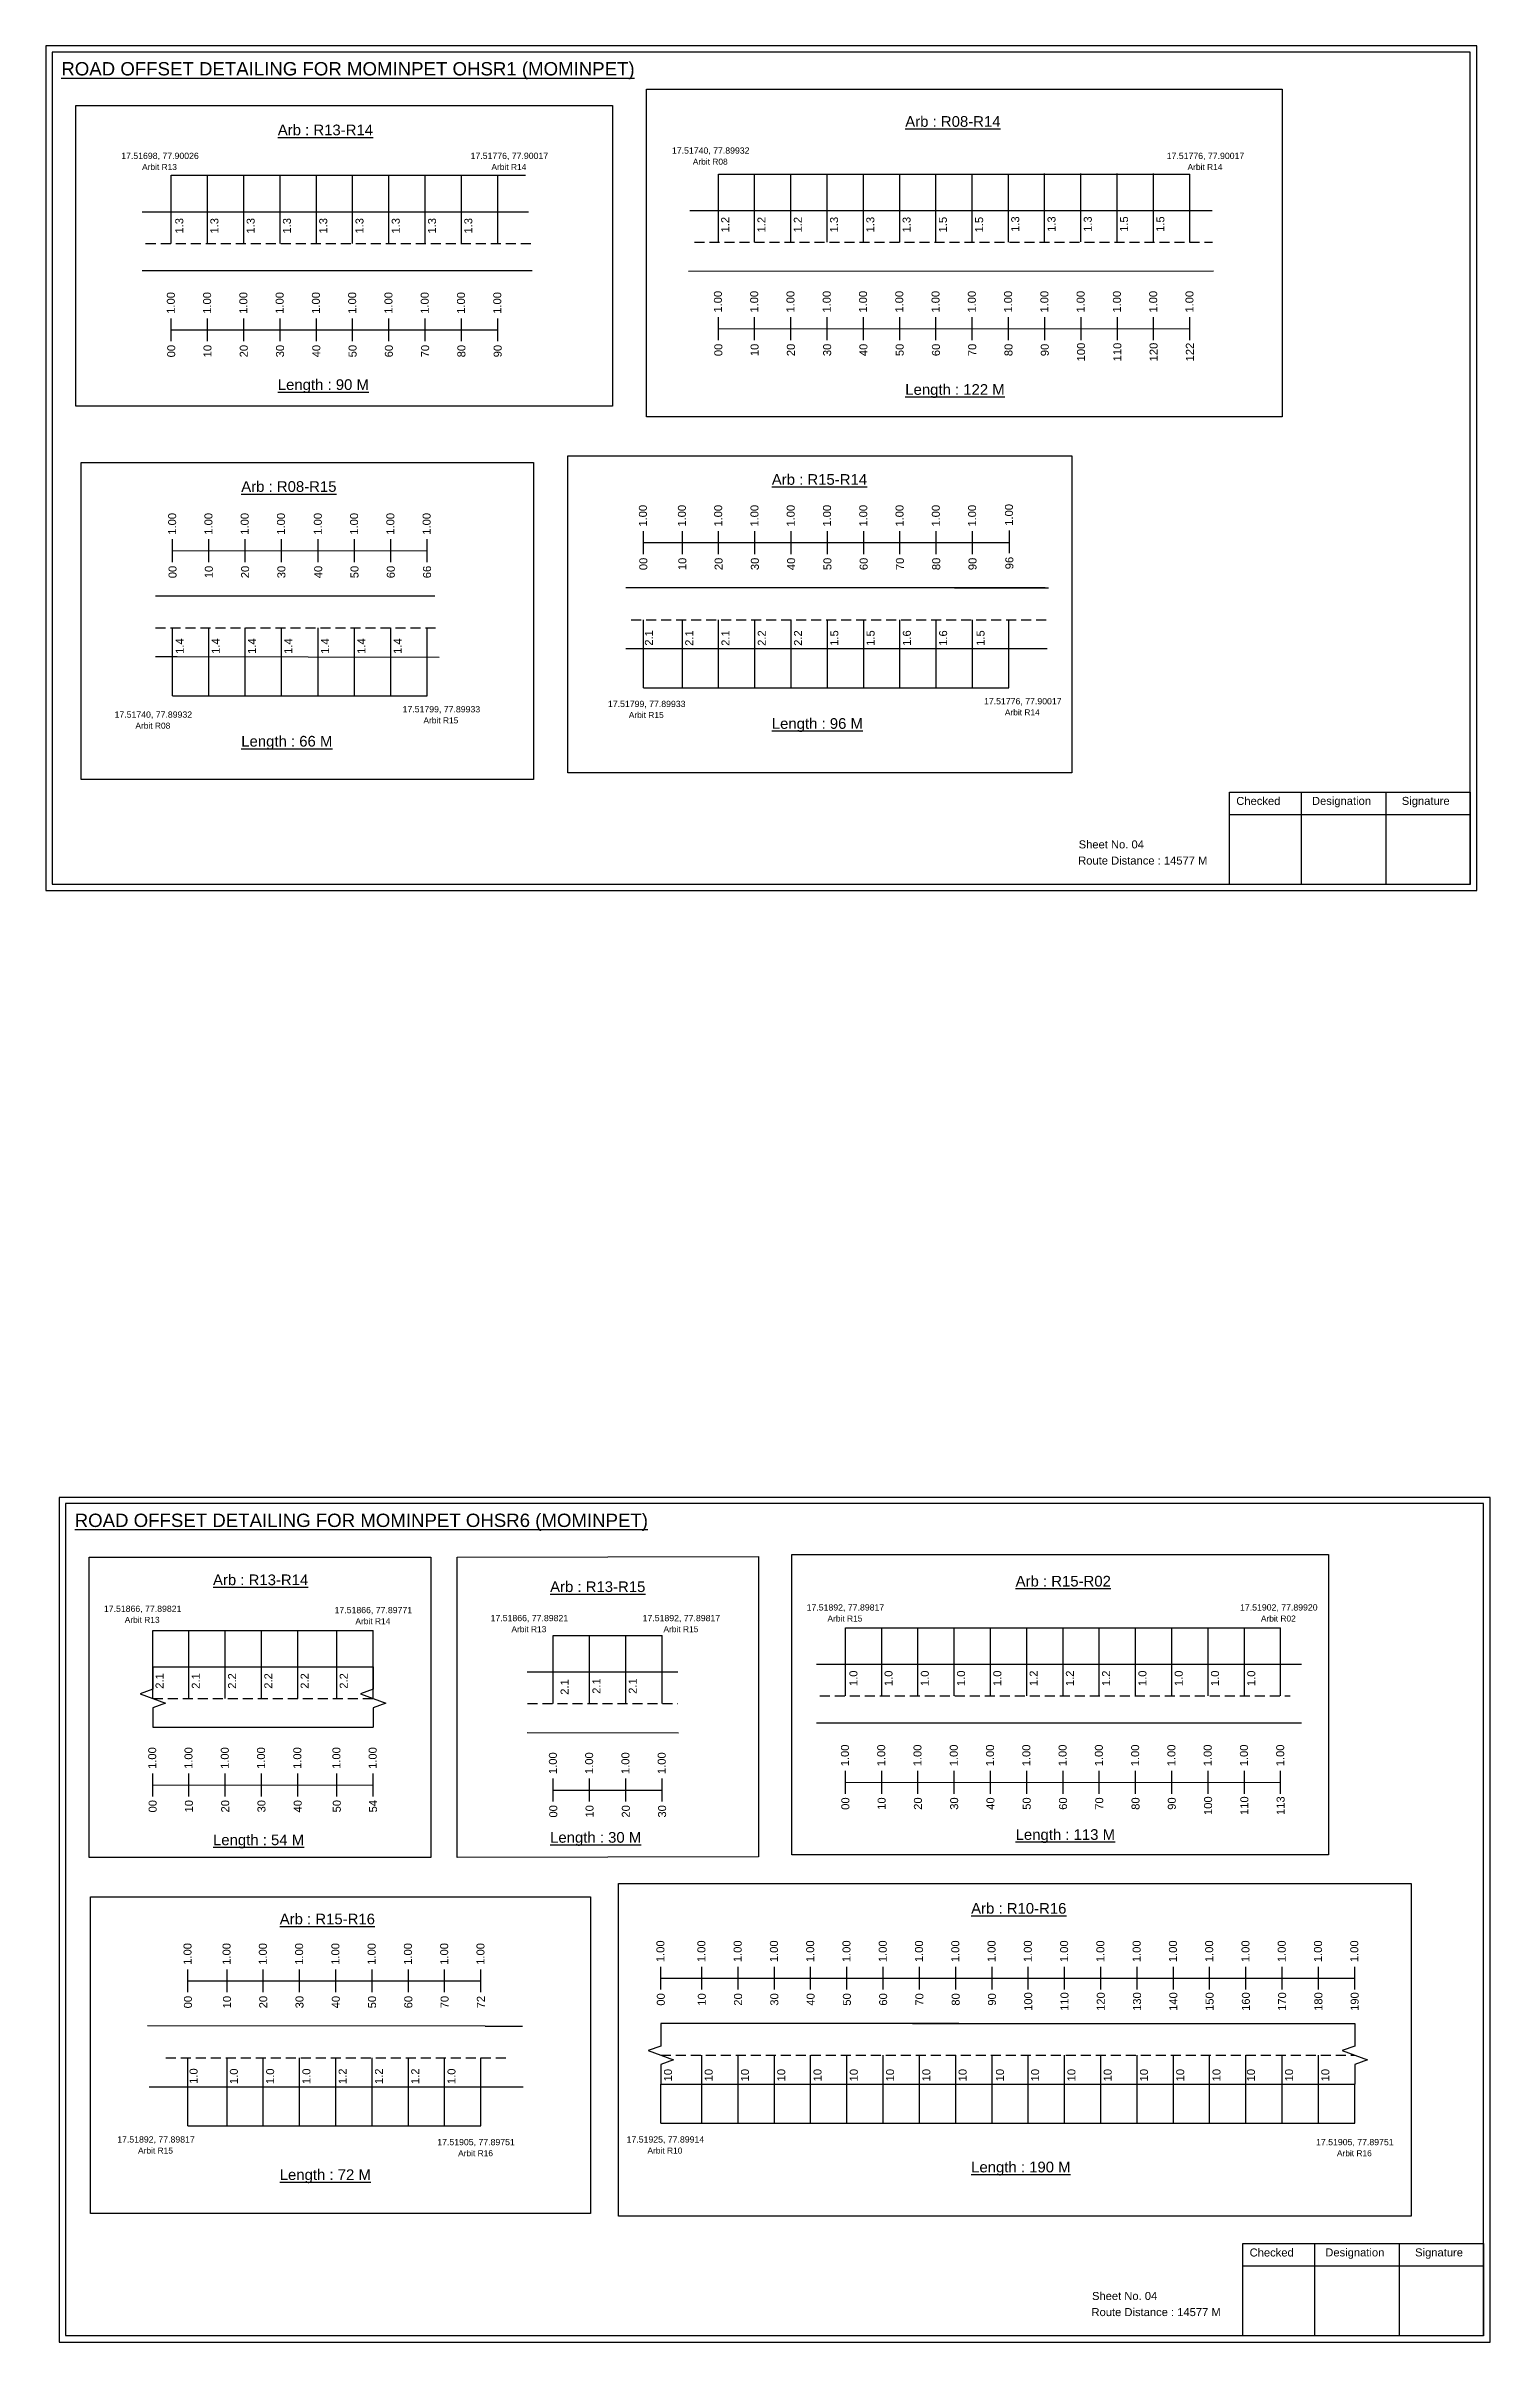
# Model space of a CAD drawing. Header units: inches. Extents: x 1446 to 12099, y 451 to 5049.
# Drawn here: x 5247 to 5789, y 1461 to 2322 of the extents above; entities that cross this region are included whole.
import ezdxf

# ---------------------------------------------------------------- set-up
doc = ezdxf.new("R2010")
doc.units = ezdxf.units.IN
doc.header["$MEASUREMENT"] = 0
doc.linetypes.add('DASHED2', pattern=[0.375, 0.25, -0.125])
for name, color, linetype in [('PDF_Geometry', 7, 'Continuous'), ('PDF_Text', 5, 'Continuous'), ('pipe', 5, 'Continuous')]:
    doc.layers.add(name, color=color, linetype=linetype)
doc.styles.add('PDF Arial', font='arial.ttf')
doc.styles.get("Standard").update_dxf_attribs({"font": 'arial.ttf'})

msp = doc.modelspace()

# ---------------------------------------------------------------- linework, layer by layer
at = {"color": 5}
for p, q in [((5294.27, 2273.05), (5427.05, 2273.05)), ((5499.4, 2273.5), (5676.2, 2273.5)), ((5294.77, 2077.84), (5390.19, 2077.85)), ((5471.27, 2080.88), (5608.3, 2080.88)), ((5287.3, 1727.41), (5369.96, 1727.41)), ((5437.52, 1725.5), (5478.32, 1725.5)), ((5547.03, 1728.41), (5710.23, 1728.41)), ((5300.54, 1541.59), (5410.37, 1541.59)), ((5477.83, 1542.59), (5738, 1542.59))]:
    msp.add_line(p, q, dxfattribs=at)
for p, q in [((5294.27, 2247.52), (5294.27, 2273.05)), ((5307.87, 2247.52), (5307.87, 2273.05)), ((5321.47, 2247.52), (5321.47, 2273.05)), ((5335.07, 2247.52), (5335.07, 2273.05)), ((5348.67, 2247.52), (5348.67, 2273.05)), ((5362.27, 2247.52), (5362.27, 2273.05)), ((5375.87, 2247.52), (5375.87, 2273.05)), ((5389.47, 2247.52), (5389.47, 2273.05)), ((5403.07, 2247.52), (5403.07, 2273.05)), ((5416.67, 2247.52), (5416.67, 2273.05)), ((5499.4, 2247.96), (5499.4, 2273.5)), ((5513, 2247.96), (5513, 2273.5)), ((5526.6, 2247.96), (5526.6, 2273.5)), ((5540.2, 2247.96), (5540.2, 2273.5)), ((5553.8, 2247.96), (5553.8, 2273.5)), ((5567.4, 2247.96), (5567.4, 2273.5)), ((5581, 2247.96), (5581, 2273.5)), ((5594.6, 2247.96), (5594.6, 2273.5)), ((5608.2, 2247.96), (5608.2, 2273.5)), ((5621.74, 2248.14), (5621.74, 2273.68)), ((5635.34, 2248.14), (5635.34, 2273.68)), ((5648.94, 2248.14), (5648.94, 2273.68)), ((5662.54, 2248.14), (5662.54, 2273.68)), ((5676.2, 2247.96), (5676.2, 2273.5)), ((5283.4, 2259.4), (5428.18, 2259.4)), ((5488.7, 2259.84), (5684.58, 2259.84)), ((5429.6, 2237.22), (5283.4, 2237.22)), ((5488.16, 2237.16), (5685, 2237.19)), ((5621.96, 2118.3), (5464.72, 2118.3)), ((5587.96, 2118.3), (5623.21, 2118.3)), ((5393.1, 2115.27), (5288.36, 2115.27)), ((5294.77, 2077.85), (5294.77, 2103.38)), ((5308.37, 2077.85), (5308.37, 2103.38)), ((5321.97, 2077.85), (5321.97, 2103.38)), ((5335.57, 2077.85), (5335.57, 2103.38)), ((5349.39, 2077.85), (5349.39, 2103.38)), ((5362.99, 2077.85), (5362.99, 2103.38)), ((5376.59, 2077.85), (5376.59, 2103.38)), ((5390.19, 2077.85), (5390.19, 2103.38)), ((5471.27, 2080.88), (5471.27, 2106.41)), ((5485.9, 2080.88), (5485.9, 2106.41)), ((5499.5, 2080.88), (5499.5, 2106.41)), ((5513.1, 2080.88), (5513.1, 2106.41)), ((5526.7, 2080.88), (5526.7, 2106.41)), ((5540.3, 2080.88), (5540.3, 2106.41)), ((5553.9, 2080.88), (5553.9, 2106.41)), ((5567.5, 2080.88), (5567.5, 2106.41)), ((5581.1, 2080.88), (5581.1, 2106.41)), ((5594.7, 2080.88), (5594.7, 2106.41)), ((5608.3, 2080.88), (5608.3, 2106.41)), ((5288.36, 2092.58), (5296.42, 2092.58)), ((5296.42, 2092.58), (5394.73, 2092.31)), ((5464.72, 2095.61), (5496.83, 2095.61)), ((5496.83, 2095.61), (5622.65, 2095.61)), ((5287.3, 1701.88), (5287.3, 1727.41)), ((5300.9, 1701.88), (5300.9, 1727.41)), ((5314.5, 1701.88), (5314.5, 1727.41)), ((5328.1, 1701.88), (5328.1, 1727.41)), ((5341.7, 1701.88), (5341.7, 1727.41)), ((5356.36, 1701.88), (5356.36, 1727.42)), ((5369.96, 1701.88), (5369.96, 1727.42)), ((5437.52, 1699.97), (5437.52, 1725.5)), ((5451.12, 1699.97), (5451.12, 1725.5)), ((5464.72, 1699.97), (5464.72, 1725.5)), ((5478.32, 1699.97), (5478.32, 1725.5)), ((5547.03, 1702.88), (5547.03, 1728.41)), ((5560.63, 1702.88), (5560.63, 1728.41)), ((5574.23, 1702.88), (5574.23, 1728.41)), ((5587.83, 1702.88), (5587.83, 1728.41)), ((5601.43, 1702.88), (5601.43, 1728.41)), ((5615.03, 1702.88), (5615.03, 1728.41)), ((5628.63, 1702.88), (5628.63, 1728.41)), ((5642.23, 1702.88), (5642.23, 1728.41)), ((5655.83, 1702.88), (5655.83, 1728.41)), ((5669.43, 1702.88), (5669.43, 1728.41)), ((5683.03, 1702.88), (5683.03, 1728.41)), ((5696.63, 1702.88), (5696.63, 1728.41)), ((5710.23, 1702.88), (5710.23, 1728.41)), ((5287.3, 1713.76), (5369.96, 1713.76)), ((5536.16, 1714.76), (5718.06, 1714.76)), ((5427.69, 1711.85), (5484.18, 1711.85)), ((5287.3, 1691.08), (5369.96, 1691.08)), ((5427.69, 1689.17), (5484.4, 1689.04)), ((5718.06, 1692.58), (5536.16, 1692.58)), ((5411.97, 1579.01), (5285.36, 1579.19)), ((5411.97, 1579.01), (5425.92, 1579.01)), ((5589.6, 1580.01), (5477.83, 1580.01)), ((5572.13, 1580.01), (5738, 1580.01)), ((5300.54, 1541.59), (5300.54, 1567.13)), ((5315.17, 1541.59), (5315.17, 1567.13)), ((5328.77, 1541.59), (5328.77, 1567.13)), ((5342.37, 1541.59), (5342.37, 1567.13)), ((5355.97, 1541.59), (5355.97, 1567.13)), ((5369.57, 1541.59), (5369.57, 1567.13)), ((5383.17, 1541.59), (5383.17, 1567.13)), ((5396.77, 1541.59), (5396.77, 1567.13)), ((5410.37, 1541.59), (5410.37, 1567.13)), ((5493.2, 1542.59), (5493.2, 1568.13)), ((5506.8, 1542.59), (5506.8, 1568.13)), ((5520.4, 1542.59), (5520.4, 1568.13)), ((5534, 1542.59), (5534, 1568.13)), ((5547.6, 1542.59), (5547.6, 1568.13)), ((5561.2, 1542.59), (5561.2, 1568.13)), ((5574.8, 1542.59), (5574.8, 1568.13)), ((5588.4, 1542.59), (5588.4, 1568.13)), ((5602, 1542.59), (5602, 1568.13)), ((5615.6, 1542.59), (5615.6, 1568.13)), ((5629.2, 1542.59), (5629.2, 1568.13)), ((5642.8, 1542.59), (5642.8, 1568.13)), ((5656.4, 1542.59), (5656.4, 1568.13)), ((5670, 1542.59), (5670, 1568.13)), ((5683.6, 1542.59), (5683.6, 1568.13)), ((5697.2, 1542.59), (5697.2, 1568.13)), ((5710.8, 1542.59), (5710.8, 1568.13)), ((5724.4, 1542.59), (5724.4, 1568.13)), ((5285.99, 1556.33), (5411.97, 1556.33)), ((5411.97, 1556.33), (5426.17, 1556.33)), ((5477.83, 1557.32), (5738, 1557.32)), ((5477.83, 1542.59), (5477.83, 1557.32)), ((5738, 1542.59), (5738, 1557.32))]:
    msp.add_line(p, q)
at = {"linetype": 'DASHED2', "ltscale": 15}
for p, q in [((5284.67, 2247.52), (5429.03, 2247.52)), ((5490.45, 2247.96), (5684.73, 2247.96)), ((5288.36, 2103.38), (5393.75, 2103.38)), ((5466.65, 2106.41), (5622.95, 2106.41)), ((5287.3, 1701.88), (5369.96, 1701.88)), ((5427.84, 1699.97), (5484.18, 1699.97)), ((5537.43, 1702.88), (5713.84, 1702.88)), ((5292.26, 1567.13), (5420.94, 1567.13)), ((5477.83, 1568.13), (5738, 1568.13))]:
    msp.add_line(p, q, dxfattribs=at)
at = {"color": 217, "true_color": 0x93278f}
for p, q in [((5294.27, 2210.82), (5294.27, 2219.38)), ((5294.27, 2215.09), (5416.67, 2215.11)), ((5307.87, 2210.82), (5307.87, 2219.38)), ((5321.47, 2210.82), (5321.47, 2219.38)), ((5335.07, 2210.82), (5335.07, 2219.38)), ((5348.67, 2210.82), (5348.67, 2219.38)), ((5362.27, 2210.82), (5362.27, 2219.38)), ((5375.87, 2210.82), (5375.87, 2219.38)), ((5389.47, 2210.82), (5389.47, 2219.38)), ((5403.07, 2210.82), (5403.07, 2219.38)), ((5416.67, 2210.82), (5416.67, 2219.38)), ((5499.4, 2211.26), (5499.4, 2219.82)), ((5499.4, 2215.53), (5676.2, 2215.59)), ((5513, 2211.26), (5513, 2219.82)), ((5526.6, 2211.26), (5526.6, 2219.82)), ((5540.2, 2211.26), (5540.2, 2219.82)), ((5553.8, 2211.26), (5553.8, 2219.82)), ((5567.4, 2211.26), (5567.4, 2219.82)), ((5581, 2211.26), (5581, 2219.82)), ((5594.6, 2211.26), (5594.6, 2219.82)), ((5608.2, 2211.26), (5608.2, 2219.82)), ((5621.8, 2211.26), (5621.8, 2219.82)), ((5635.4, 2211.26), (5635.4, 2219.82)), ((5649, 2211.26), (5649, 2219.82)), ((5662.6, 2211.26), (5662.6, 2219.82)), ((5676.2, 2211.26), (5676.2, 2219.82)), ((5294.77, 2127.99), (5294.77, 2136.55)), ((5308.37, 2127.99), (5308.37, 2136.55)), ((5321.97, 2127.99), (5321.97, 2136.55)), ((5335.57, 2127.99), (5335.57, 2136.55)), ((5349.39, 2127.99), (5349.39, 2136.55)), ((5362.99, 2127.99), (5362.99, 2136.55)), ((5376.59, 2127.99), (5376.59, 2136.55)), ((5390.19, 2127.99), (5390.19, 2136.55)), ((5471.27, 2131.02), (5471.27, 2139.58)), ((5471.27, 2135.3), (5608.53, 2135.38)), ((5485.9, 2131.02), (5485.9, 2139.58)), ((5499.5, 2131.02), (5499.5, 2139.58)), ((5513.1, 2131.02), (5513.1, 2139.58)), ((5526.7, 2131.02), (5526.7, 2139.58)), ((5540.3, 2131.02), (5540.3, 2139.58)), ((5553.9, 2131.02), (5553.9, 2139.58)), ((5567.5, 2131.02), (5567.5, 2139.58)), ((5581.1, 2131.02), (5581.1, 2139.58)), ((5594.7, 2131.02), (5594.7, 2139.58)), ((5608.53, 2131.35), (5608.53, 2139.9)), ((5294.77, 2132.26), (5390.19, 2132.32)), ((5287.3, 1665.18), (5287.3, 1673.74)), ((5300.9, 1665.18), (5300.9, 1673.74)), ((5314.5, 1665.18), (5314.5, 1673.74)), ((5328.1, 1665.18), (5328.1, 1673.74)), ((5341.7, 1665.18), (5341.7, 1673.74)), ((5356.36, 1665.18), (5356.36, 1673.74)), ((5369.96, 1665.18), (5369.96, 1673.74)), ((5437.52, 1663.27), (5437.52, 1671.83)), ((5451.12, 1663.27), (5451.12, 1671.83)), ((5464.72, 1663.27), (5464.72, 1671.83)), ((5478.32, 1663.27), (5478.32, 1671.83)), ((5547.03, 1666.18), (5547.03, 1674.74)), ((5547.03, 1670.45), (5710.23, 1670.48)), ((5560.63, 1666.18), (5560.63, 1674.74)), ((5574.23, 1666.18), (5574.23, 1674.74)), ((5587.83, 1666.18), (5587.83, 1674.74)), ((5601.43, 1666.18), (5601.43, 1674.74)), ((5615.03, 1666.18), (5615.03, 1674.74)), ((5628.63, 1666.18), (5628.63, 1674.74)), ((5642.23, 1666.18), (5642.23, 1674.74)), ((5655.83, 1666.18), (5655.83, 1674.74)), ((5669.43, 1666.18), (5669.43, 1674.74)), ((5683.03, 1666.18), (5683.03, 1674.74)), ((5696.63, 1666.18), (5696.63, 1674.74)), ((5710.23, 1666.18), (5710.23, 1674.74)), ((5287.3, 1669.45), (5369.96, 1669.46)), ((5437.52, 1667.54), (5478.32, 1667.55)), ((5300.54, 1591.74), (5300.54, 1600.29)), ((5300.54, 1596.01), (5410.37, 1596.01)), ((5315.17, 1591.74), (5315.17, 1600.29)), ((5328.77, 1591.74), (5328.77, 1600.29)), ((5342.37, 1591.74), (5342.37, 1600.29)), ((5355.97, 1591.74), (5355.97, 1600.29)), ((5369.57, 1591.74), (5369.57, 1600.29)), ((5383.17, 1591.74), (5383.17, 1600.29)), ((5396.77, 1591.74), (5396.77, 1600.29)), ((5410.37, 1591.74), (5410.37, 1600.29)), ((5477.83, 1592.73), (5477.83, 1601.29)), ((5477.83, 1597), (5738, 1597.01)), ((5493.2, 1592.73), (5493.2, 1601.29)), ((5506.8, 1592.73), (5506.8, 1601.29)), ((5520.4, 1592.73), (5520.4, 1601.29)), ((5534, 1592.73), (5534, 1601.29)), ((5547.6, 1592.73), (5547.6, 1601.29)), ((5561.2, 1592.73), (5561.2, 1601.29)), ((5574.8, 1592.73), (5574.8, 1601.29)), ((5588.4, 1592.73), (5588.4, 1601.29)), ((5602, 1592.73), (5602, 1601.29)), ((5615.6, 1592.73), (5615.6, 1601.29)), ((5629.2, 1592.73), (5629.2, 1601.29)), ((5642.8, 1592.73), (5642.8, 1601.29)), ((5656.4, 1592.73), (5656.4, 1601.29)), ((5670, 1592.73), (5670, 1601.29)), ((5683.6, 1592.73), (5683.6, 1601.29)), ((5697.2, 1592.73), (5697.2, 1601.29)), ((5710.8, 1592.73), (5710.8, 1601.29)), ((5724.4, 1592.73), (5724.4, 1601.29)), ((5738, 1592.73), (5738, 1601.29))]:
    msp.add_line(p, q, dxfattribs=at)
for points in [[(5258.5, 2299.18), (5459.74, 2299.18), (5459.74, 2186.5), (5258.5, 2186.5)], [(5260.5, 2165.32), (5430.11, 2165.32), (5430.11, 2046.5), (5260.5, 2046.5)], [(5443, 2167.82), (5631.92, 2167.82), (5631.92, 2049), (5443, 2049)], [(5263.44, 1754.9), (5391.54, 1754.9), (5391.54, 1642.22), (5263.44, 1642.22)], [(5401.44, 1754.9), (5514.44, 1755.19), (5514.44, 1642.51), (5401.44, 1642.22)], [(5526.94, 1755.9), (5728.18, 1755.9), (5728.18, 1643.22), (5526.94, 1643.22)], [(5263.94, 1627.54), (5451.5, 1627.54), (5451.5, 1508.72), (5263.94, 1508.72)], [(5461.94, 1632.48), (5759.12, 1632.48), (5759.12, 1507.72), (5461.94, 1507.72)]]:
    msp.add_lwpolyline(points, close=True)
at = {"linetype": 'Continuous'}
for points in [[(5287.3, 1713.76), (5287.3, 1705.33), (5282.56, 1703.6), (5292.05, 1700.15), (5287.3, 1698.43), (5287.3, 1691.08)], [(5369.96, 1713.76), (5369.96, 1705.33), (5365.21, 1703.6), (5374.7, 1700.15), (5369.96, 1698.43), (5369.96, 1691.08)], [(5477.83, 1580.01), (5477.83, 1571.58), (5473.09, 1569.85), (5482.57, 1566.4), (5477.83, 1564.67), (5477.83, 1557.32)], [(5738, 1580.01), (5738, 1571.58), (5733.26, 1569.85), (5742.74, 1566.4), (5738, 1564.67), (5738, 1557.32)]]:
    msp.add_lwpolyline(points, dxfattribs=at)
at = {"layer": 'PDF_Geometry'}
for points in [[(5247.27, 2321.56), (5247.27, 2004.85), (5783.75, 2004.85), (5783.75, 2321.56)], [(5249.6, 2319.23), (5249.6, 2007.27), (5781.33, 2007.27), (5781.33, 2319.23)], [(5252.27, 1777.28), (5252.27, 1460.56), (5788.75, 1460.56), (5788.75, 1777.28)], [(5254.6, 1774.95), (5254.6, 1462.98), (5786.33, 1462.98), (5786.33, 1774.95)]]:
    msp.add_lwpolyline(points, close=True, dxfattribs=at)
at = {"layer": 'PDF_Geometry', "color": 242, "true_color": 0xcc1f26}
for points in [[(5781.33, 2007.17), (5690.99, 2007.17), (5690.99, 2041.78), (5781.33, 2041.78)], [(5786.33, 1462.89), (5695.99, 1462.89), (5695.99, 1497.5), (5786.33, 1497.5)]]:
    msp.add_lwpolyline(points, close=True, dxfattribs=at)
for points in [[(5717.97, 2041.78), (5717.97, 2007.17)], [(5749.69, 2041.78), (5749.69, 2007.17)], [(5690.99, 2033.41), (5781.33, 2033.41)], [(5722.97, 1497.5), (5722.97, 1462.89)], [(5754.69, 1497.5), (5754.69, 1462.89)], [(5695.99, 1489.13), (5786.33, 1489.13)]]:
    msp.add_lwpolyline(points, dxfattribs=at)
at = {"layer": 'pipe', "color": 0}
msp.add_lwpolyline([(5472.5, 2305.35), (5710.82, 2305.35), (5710.82, 2182.5), (5472.5, 2182.5)], close=True, dxfattribs=at)

# ---------------------------------------------------------------- texts
at = {"color": 242, "true_color": 0xcd2027}
for s, height, p in [('%%UROAD OFFSET DETAILING FOR MOMINPET OHSR1 (MOMINPET)', 5, (5253.05, 2310.49)), ('%%UArb : R13-R14', 4, (5334.21, 2288.06)), ('%%UArb : R08-R14', 4, (5569.48, 2291.23)), ('%%ULength : 90 M', 4, (5334.21, 2192.56)), ('%%ULength : 122 M', 4, (5569.48, 2190.73)), ('%%UArb : R15-R14', 4, (5519.44, 2156.99)), ('%%UArb : R08-R15', 4, (5320.51, 2154.34)), ('%%ULength : 96 M', 4, (5519.44, 2065.49)), ('%%ULength : 66 M', 4, (5320.51, 2058.84)), ('%%UROAD OFFSET DETAILING FOR MOMINPET OHSR6 (MOMINPET)', 5, (5258.05, 1766.2)), ('%%UArb : R13-R14', 4, (5309.92, 1744.39)), ('%%UArb : R15-R02', 4, (5610.86, 1743.88)), ('%%UArb : R13-R15', 4, (5436.31, 1741.81)), ('%%ULength : 54 M', 4, (5309.92, 1646.89)), ('%%ULength : 30 M', 4, (5436.31, 1647.81)), ('%%ULength : 113 M', 4, (5610.86, 1648.88)), ('%%UArb : R15-R16', 4, (5334.93, 1617.21)), ('%%UArb : R10-R16', 4, (5594.18, 1621.2)), ('%%ULength : 72 M', 4, (5334.93, 1521.34)), ('%%ULength : 190 M', 4, (5594.18, 1524.2))]:
    msp.add_text(s, height=height, dxfattribs=at).set_placement(p)
at = {"color": 5}
for s, height, p in [('17.51740, 77.89932', 2.34, (5482, 2281.16)), ('17.51698, 77.90026', 2.34, (5275.5, 2279.17)), ('Arbit R13', 2.246, (5283.32, 2275.04)), ('17.51776, 77.90017', 2.34, (5406.5, 2279.17)), ('Arbit R14', 2.246, (5414.32, 2275.04)), ('Arbit R08', 2.246, (5489.82, 2277.04)), ('17.51776, 77.90017', 2.34, (5667.5, 2279.16)), ('Arbit R14', 2.246, (5675.32, 2275.04)), ('17.51799, 77.89933', 2.34, (5458, 2073.66)), ('17.51776, 77.90017', 2.34, (5599, 2074.66)), ('17.51740, 77.89932', 2.34, (5273, 2069.66)), ('Arbit R08', 2.246, (5280.82, 2065.54)), ('17.51799, 77.89933', 2.34, (5381, 2071.66)), ('Arbit R15', 2.246, (5388.82, 2067.54)), ('Arbit R15', 2.246, (5465.82, 2069.54)), ('Arbit R14', 2.246, (5606.82, 2070.54)), ('17.51866, 77.89821', 2.34, (5269, 1734.38)), ('Arbit R13', 2.246, (5276.82, 1730.26)), ('17.51866, 77.89771', 2.34, (5355.5, 1733.88)), ('Arbit R14', 2.246, (5363.32, 1729.76)), ('17.51866, 77.89821', 2.34, (5414, 1730.88)), ('17.51892, 77.89817', 2.34, (5471, 1730.88)), ('17.51892, 77.89817', 2.34, (5532.5, 1734.88)), ('Arbit R15', 2.246, (5540.32, 1730.76)), ('17.51902, 77.89920', 2.34, (5695, 1734.88)), ('Arbit R02', 2.246, (5702.82, 1730.76)), ('Arbit R13', 2.246, (5421.82, 1726.76)), ('Arbit R15', 2.246, (5478.82, 1726.76)), ('17.51892, 77.89817', 2.34, (5274, 1535.38)), ('Arbit R15', 2.246, (5281.82, 1531.26)), ('17.51905, 77.89751', 2.34, (5394, 1534.38)), ('Arbit R16', 2.246, (5401.82, 1530.26)), ('17.51925, 77.89914', 2.34, (5465, 1535.38)), ('Arbit R10', 2.246, (5472.82, 1531.26)), ('17.51905, 77.89751', 2.34, (5723.5, 1534.38)), ('Arbit R16', 2.246, (5731.32, 1530.26))]:
    msp.add_text(s, height=height, dxfattribs=at).set_placement(p)
for s, p in [('1.3', (5298.78, 2251.19)), ('1.3', (5311.94, 2251.19)), ('1.3', (5325.54, 2251.19)), ('1.3', (5339.14, 2251.19)), ('1.3', (5352.74, 2251.19)), ('1.3', (5366.34, 2251.19)), ('1.3', (5379.94, 2251.19)), ('1.3', (5393.54, 2251.19)), ('1.3', (5407.14, 2251.19)), ('1.2', (5503.47, 2251.63)), ('1.2', (5517.07, 2251.63)), ('1.2', (5530.67, 2251.63)), ('1.3', (5544.27, 2251.63)), ('1.3', (5557.87, 2251.63)), ('1.3', (5571.47, 2251.63)), ('1.5', (5585.07, 2251.63)), ('1.5', (5598.67, 2251.63)), ('1.3', (5612.21, 2251.82)), ('1.3', (5625.81, 2251.82)), ('1.3', (5639.41, 2251.82)), ('1.5', (5653.01, 2251.82)), ('1.5', (5666.61, 2251.82)), ('2.1', (5474.87, 2096.66)), ('2.1', (5489.97, 2096.61)), ('2.1', (5503.57, 2096.61)), ('2.2', (5517.17, 2096.61)), ('2.2', (5530.77, 2096.61)), ('1.5', (5544.37, 2096.61)), ('1.5', (5557.97, 2096.61)), ('1.6', (5571.57, 2096.61)), ('1.6', (5585.17, 2096.61)), ('1.5', (5599.2, 2096.61)), ('1.4', (5298.95, 2093.58)), ('1.4', (5312.44, 2093.58)), ('1.4', (5326.04, 2093.58)), ('1.4', (5339.64, 2093.58)), ('1.4', (5353.46, 2093.58)), ('1.4', (5367.06, 2093.58)), ('1.4', (5380.66, 2093.58)), ('2.1', (5291.37, 1705.55)), ('2.1', (5304.97, 1705.55)), ('2.2', (5318.57, 1705.55)), ('2.2', (5332.17, 1705.55)), ('2.2', (5345.77, 1705.55)), ('2.2', (5360.43, 1705.56)), ('2.1', (5443.24, 1703.28)), ('2.1', (5455.19, 1703.64)), ('2.1', (5468.79, 1703.64)), ('1.0', (5551.54, 1706.55)), ('1.0', (5564.7, 1706.55)), ('1.0', (5578.3, 1706.55)), ('1.0', (5591.9, 1706.55)), ('1.0', (5605.5, 1706.55)), ('1.2', (5619.1, 1706.55)), ('1.2', (5632.7, 1706.55)), ('1.2', (5646.3, 1706.55)), ('1.0', (5659.9, 1706.55)), ('1.0', (5673.5, 1706.55)), ('1.0', (5687.1, 1706.55)), ('1.0', (5700.7, 1706.55)), ('1.0', (5304.14, 1557.38)), ('1.0', (5319.24, 1557.32)), ('1.0', (5332.84, 1557.32)), ('1.0', (5346.44, 1557.32)), ('1.2', (5360.04, 1557.32)), ('1.2', (5373.64, 1557.32)), ('1.2', (5387.24, 1557.32)), ('1.0', (5400.84, 1557.32)), ('10', (5482.01, 1558.32)), ('10', (5497.27, 1558.32)), ('10', (5510.87, 1558.32)), ('10', (5524.47, 1558.32)), ('10', (5538.07, 1558.32)), ('10', (5551.67, 1558.32)), ('10', (5565.27, 1558.32)), ('10', (5578.87, 1558.32)), ('10', (5592.47, 1558.32)), ('10', (5606.49, 1558.32)), ('10', (5619.67, 1558.32)), ('10', (5633.27, 1558.32)), ('10', (5646.87, 1558.32)), ('10', (5660.47, 1558.32)), ('10', (5674.07, 1558.32)), ('10', (5687.67, 1558.32)), ('10', (5700.58, 1558.32)), ('10', (5714.87, 1558.32)), ('10', (5728.47, 1558.32))]:
    msp.add_text(s, height=3, rotation=90).set_placement(p)
at = {"color": 217, "true_color": 0x93278f}
for s, p in [('1.00', (5295.6, 2221.11)), ('1.00', (5309.2, 2221.11)), ('1.00', (5322.8, 2221.11)), ('1.00', (5336.4, 2221.11)), ('1.00', (5350, 2221.11)), ('1.00', (5363.6, 2221.11)), ('1.00', (5377.2, 2221.11)), ('1.00', (5390.8, 2221.11)), ('1.00', (5404.4, 2221.11)), ('1.00', (5418, 2221.11)), ('1.00', (5500.73, 2221.56)), ('1.00', (5514.33, 2221.56)), ('1.00', (5527.93, 2221.56)), ('1.00', (5541.53, 2221.56)), ('1.00', (5555.13, 2221.56)), ('1.00', (5568.73, 2221.56)), ('1.00', (5582.33, 2221.56)), ('1.00', (5595.93, 2221.56)), ('1.00', (5609.53, 2221.56)), ('1.00', (5623.13, 2221.56)), ('1.00', (5636.73, 2221.56)), ('1.00', (5650.33, 2221.56)), ('1.00', (5663.93, 2221.56)), ('1.00', (5677.53, 2221.56)), ('00', (5295.75, 2204.79)), ('10', (5309.35, 2204.79)), ('20', (5322.95, 2204.79)), ('30', (5336.55, 2204.79)), ('40', (5350.15, 2204.79)), ('50', (5363.75, 2204.79)), ('60', (5377.35, 2204.79)), ('70', (5390.95, 2204.79)), ('80', (5404.55, 2204.79)), ('90', (5418.15, 2204.79)), ('00', (5500.88, 2205.23)), ('10', (5514.48, 2205.23)), ('20', (5528.08, 2205.23)), ('30', (5541.68, 2205.23)), ('40', (5555.28, 2205.23)), ('50', (5568.88, 2205.23)), ('60', (5582.48, 2205.23)), ('70', (5596.08, 2205.23)), ('80', (5609.68, 2205.23)), ('90', (5623.28, 2205.23)), ('100', (5636.88, 2203.28)), ('110', (5650.48, 2203.28)), ('120', (5664.08, 2203.28)), ('122', (5677.68, 2203.28)), ('1.00', (5296.1, 2138.28)), ('1.00', (5309.7, 2138.28)), ('1.00', (5323.3, 2138.28)), ('1.00', (5336.9, 2138.28)), ('1.00', (5350.71, 2138.28)), ('1.00', (5364.31, 2138.28)), ('1.00', (5377.91, 2138.28)), ('1.00', (5391.51, 2138.28)), ('1.00', (5472.6, 2141.31)), ('1.00', (5487.23, 2141.31)), ('1.00', (5500.83, 2141.31)), ('1.00', (5514.43, 2141.31)), ('1.00', (5528.03, 2141.31)), ('1.00', (5541.63, 2141.31)), ('1.00', (5555.23, 2141.31)), ('1.00', (5568.83, 2141.31)), ('1.00', (5582.43, 2141.31)), ('1.00', (5596.03, 2141.31)), ('1.00', (5609.85, 2141.64)), ('00', (5472.75, 2124.99)), ('10', (5487.38, 2124.99)), ('20', (5500.98, 2124.99)), ('30', (5514.58, 2124.99)), ('40', (5528.18, 2124.99)), ('50', (5541.78, 2124.99)), ('60', (5555.38, 2124.99)), ('70', (5568.98, 2124.99)), ('80', (5582.58, 2124.99)), ('90', (5596.18, 2124.99)), ('96', (5610, 2125.32)), ('00', (5296.25, 2121.96)), ('10', (5309.85, 2121.96)), ('20', (5323.45, 2121.96)), ('30', (5337.05, 2121.96)), ('40', (5350.87, 2121.96)), ('50', (5364.47, 2121.96)), ('60', (5378.07, 2121.96)), ('66', (5391.67, 2121.96)), ('1.00', (5288.63, 1675.47)), ('1.00', (5302.23, 1675.47)), ('1.00', (5315.83, 1675.47)), ('1.00', (5329.43, 1675.47)), ('1.00', (5343.03, 1675.47)), ('1.00', (5357.68, 1675.48)), ('1.00', (5371.28, 1675.48)), ('1.00', (5438.85, 1673.56)), ('1.00', (5452.45, 1673.56)), ('1.00', (5466.05, 1673.56)), ('1.00', (5479.65, 1673.56)), ('1.00', (5548.36, 1676.47)), ('1.00', (5561.96, 1676.47)), ('1.00', (5575.56, 1676.47)), ('1.00', (5589.16, 1676.47)), ('1.00', (5602.76, 1676.47)), ('1.00', (5616.36, 1676.47)), ('1.00', (5629.96, 1676.47)), ('1.00', (5643.56, 1676.47)), ('1.00', (5657.16, 1676.47)), ('1.00', (5670.76, 1676.47)), ('1.00', (5684.36, 1676.47)), ('1.00', (5697.96, 1676.47)), ('1.00', (5711.56, 1676.48)), ('00', (5288.78, 1659.15)), ('10', (5302.38, 1659.15)), ('20', (5315.98, 1659.15)), ('30', (5329.58, 1659.15)), ('40', (5343.18, 1659.15)), ('50', (5357.83, 1659.16)), ('54', (5371.43, 1659.16)), ('00', (5439, 1657.24)), ('10', (5452.6, 1657.24)), ('20', (5466.2, 1657.24)), ('30', (5479.8, 1657.24)), ('00', (5548.51, 1660.15)), ('10', (5562.11, 1660.15)), ('20', (5575.71, 1660.15)), ('30', (5589.31, 1660.15)), ('40', (5602.91, 1660.15)), ('50', (5616.51, 1660.15)), ('60', (5630.11, 1660.15)), ('70', (5643.71, 1660.15)), ('80', (5657.31, 1660.15)), ('90', (5670.91, 1660.15)), ('100', (5684.51, 1658.2)), ('110', (5698.11, 1658.2)), ('113', (5711.71, 1658.2)), ('1.00', (5479.16, 1603.03)), ('1.00', (5494.53, 1603.03)), ('1.00', (5508.13, 1603.03)), ('1.00', (5521.73, 1603.03)), ('1.00', (5535.33, 1603.03)), ('1.00', (5548.93, 1603.03)), ('1.00', (5562.53, 1603.03)), ('1.00', (5576.13, 1603.03)), ('1.00', (5589.73, 1603.03)), ('1.00', (5603.33, 1603.03)), ('1.00', (5616.93, 1603.03)), ('1.00', (5630.53, 1603.03)), ('1.00', (5644.13, 1603.03)), ('1.00', (5657.73, 1603.03)), ('1.00', (5671.33, 1603.03)), ('1.00', (5684.93, 1603.03)), ('1.00', (5698.53, 1603.03)), ('1.00', (5712.13, 1603.03)), ('1.00', (5725.73, 1603.03)), ('1.00', (5739.33, 1603.03)), ('1.00', (5301.87, 1602.03)), ('1.00', (5316.5, 1602.03)), ('1.00', (5330.1, 1602.03)), ('1.00', (5343.7, 1602.03)), ('1.00', (5357.3, 1602.03)), ('1.00', (5370.9, 1602.03)), ('1.00', (5384.5, 1602.03)), ('1.00', (5398.1, 1602.03)), ('1.00', (5411.7, 1602.03)), ('00', (5302.02, 1585.71)), ('10', (5316.65, 1585.71)), ('20', (5330.25, 1585.71)), ('30', (5343.85, 1585.71)), ('40', (5357.45, 1585.71)), ('50', (5371.05, 1585.71)), ('60', (5384.65, 1585.71)), ('70', (5398.25, 1585.71)), ('72', (5411.85, 1585.71)), ('00', (5479.31, 1586.71)), ('10', (5494.68, 1586.71)), ('20', (5508.28, 1586.71)), ('30', (5521.88, 1586.71)), ('40', (5535.48, 1586.71)), ('50', (5549.08, 1586.71)), ('60', (5562.68, 1586.71)), ('70', (5576.28, 1586.71)), ('80', (5589.88, 1586.71)), ('90', (5603.48, 1586.71)), ('100', (5617.08, 1584.75)), ('110', (5630.68, 1584.75)), ('120', (5644.28, 1584.75)), ('130', (5657.88, 1584.75)), ('140', (5671.48, 1584.75)), ('150', (5685.08, 1584.75)), ('160', (5698.68, 1584.75)), ('170', (5712.28, 1584.75)), ('180', (5725.88, 1584.75)), ('190', (5739.48, 1584.75))]:
    msp.add_text(s, height=3, rotation=90, dxfattribs=at).set_placement(p)
for s, p in [('Sheet No. 04', (5634.49, 2020.65)), ('Route Distance : 14577 M', (5634.3, 2014.6)), ('Route Distance : 14577 M', (5639.3, 1470.31)), ('Sheet No. 04', (5639.49, 1476.36))]:
    msp.add_text(s, height=3).set_placement(p)
at = {"layer": 'PDF_Text', "color": 7, "attachment_point": 7, "style": 'PDF Arial'}
for s, insert, char_height in [('Checked', (5693.59, 2036.9), 3.001), ('Designation', (5721.97, 2036.06), 3.0006), ('Signature', (5755.65, 2036.06), 3.001), ('Checked', (5698.59, 1492.61), 3.001), ('Designation', (5726.97, 1491.78), 3.0006), ('Signature', (5760.65, 1491.78), 3.001)]:
    msp.add_mtext(s, dxfattribs=dict(at, insert=insert, char_height=char_height))

doc.saveas('drawing.dxf')
